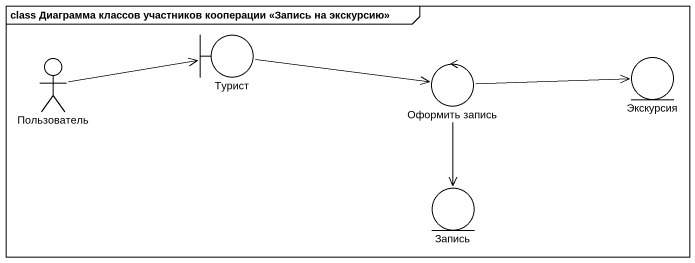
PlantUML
@startuml
mainframe class Диаграмма классов участников кооперации <<Запись на экскурсию>>
actor Пользователь
boundary Турист
control "Оформить запись" as Оформить_запись
entity Экскурсия
entity Запись
Пользователь -right-> Турист
Турист -right-> Оформить_запись
Оформить_запись -right-> Экскурсия
Оформить_запись --> Запись
@enduml
